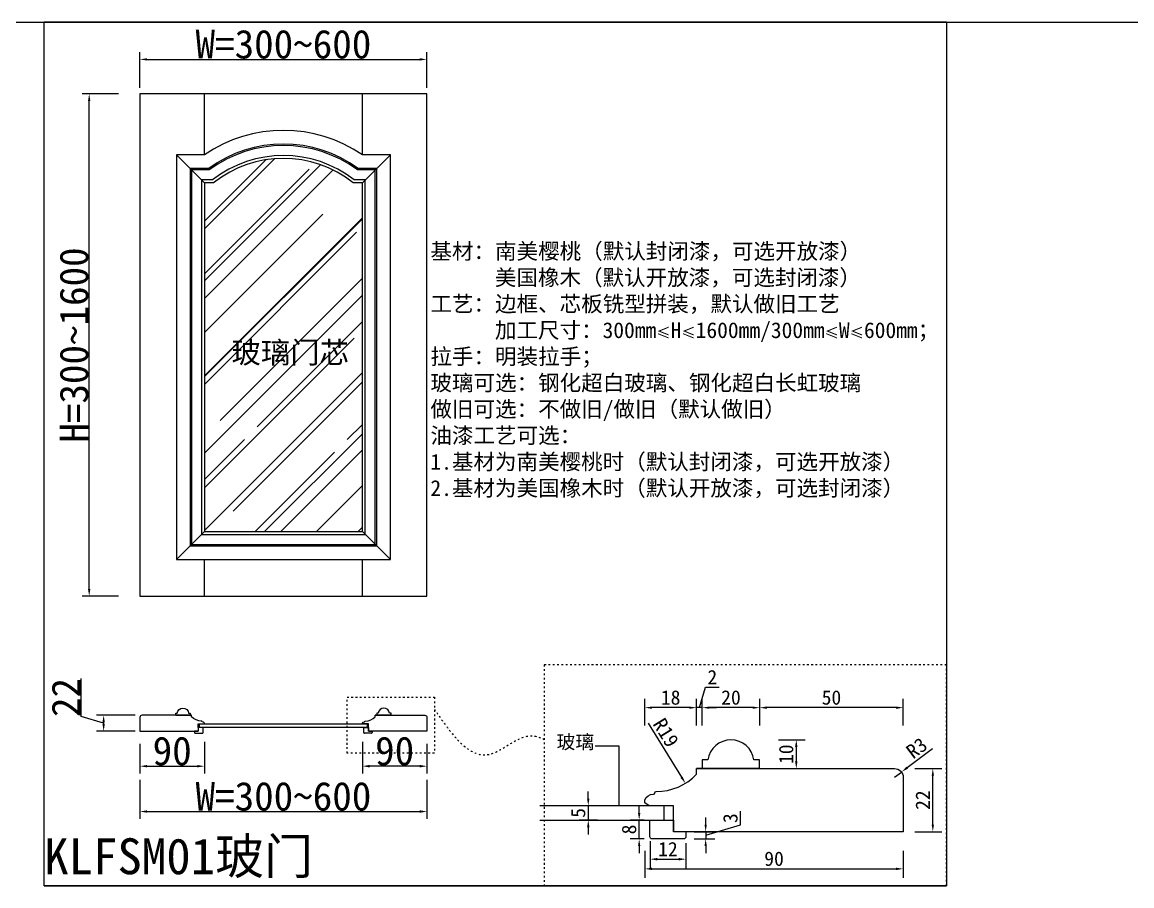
# Model space of a CAD drawing. Header units: millimetres. Extents: x 85186 to 129000, y -77269 to -36327.
# Drawn here: x 86838 to 88384, y -54968 to -53764 of the extents above; entities that cross this region are included whole.
import ezdxf

# ---------------------------------------------------------------- set-up
doc = ezdxf.new("R2010")
doc.units = ezdxf.units.MM
doc.linetypes.add('100', pattern=[30, 12, -18])
doc.layers.add('主色线', color=29, linetype='Continuous', lineweight=5)
doc.layers.add('粗实线', color=7, linetype='Continuous')
doc.styles.add('KLF-1_宋体', font='SimSun.ttf')
doc.styles.get("Standard").update_dxf_attribs({"font": 'SimSun.ttf'})
doc.styles.add('ZB_宋体', font='SimSun.ttf')
doc.dimstyles.new('ZB16-1.0+1倍', dxfattribs={"dimscale": 10, "dimtxt": 2, "dimasz": 0.5, "dimexe": 0.5, "dimexo": 0.625, "dimgap": 0.4, "dimtad": 1, "dimdec": 0, "dimtxsty": 'Standard', "dimblk": 'OBLIQUE', "dimcen": 2.5, "dimclrd": 144, "dimclre": 144, "dimclrt": 4, "dimadec": 0, "dimazin": 0, "dimtfac": 1, "dimtdec": 0, "dimtmove": 1, "dimatfit": 3, "dimfxlon": 1, "dimarcsym": 0})
doc.dimstyles.new('ZB16-1.0+4倍大样', dxfattribs={"dimscale": 10, "dimtxt": 2, "dimasz": 1, "dimexe": 1.25, "dimexo": 0.625, "dimgap": 0.4, "dimtad": 1, "dimdec": 1, "dimlfac": 0.25, "dimtxsty": 'Standard', "dimcen": 2.5, "dimclrd": 144, "dimclre": 144, "dimclrt": 4, "dimadec": 0, "dimazin": 0, "dimtfac": 1, "dimtdec": 1, "dimtmove": 1, "dimatfit": 3, "dimfxlon": 1, "dimarcsym": 0})
doc.dimstyles.new('客来福标注小', dxfattribs={"dimscale": 20, "dimtxt": 2, "dimasz": 0.5, "dimexe": 0.5, "dimexo": 0, "dimgap": 0.05, "dimtad": 1, "dimdec": 0, "dimzin": 0, "dimdsep": 46, "dimtxsty": 'Standard', "dimcen": 0, "dimclrd": 256, "dimclre": 256, "dimclrt": 256, "dimadec": 0, "dimazin": 0, "dimtfac": 1, "dimtdec": 0, "dimtofl": 0, "dimtmove": 1, "dimatfit": 3, "dimfxl": 2.2, "dimfxlon": 1, "dimtolj": 1, "dimtzin": 0, "dimarcsym": 0})

# ---------------------------------------------------------------- blocks, each defined once
blk = doc.blocks.new('*D2555')
at = {"lineweight": -2, "transparency": 16777216}
for p, q in [((86971.9, -53864.4), (86921.2, -53864.4)), ((86931.2, -54554.4), (86931.2, -53874.4)), ((86971.9, -54564.4), (86921.2, -54564.4))]:
    blk.add_line(p, q, dxfattribs=at)
at = {"transparency": 16777216}
for points in [[(86929.5, -53874.4), (86932.9, -53874.4), (86931.2, -53864.4)], [(86929.5, -54554.4), (86932.9, -54554.4), (86931.2, -54564.4)]]:
    blk.add_solid(points, dxfattribs=at)
at = {"layer": 'Defpoints', "color": 0, "transparency": 16777216}
for p in [(86931.2, -53864.4), (86971.9, -53864.4), (86971.9, -54564.4)]:
    blk.add_point(p, dxfattribs=at)
at = {"transparency": 16777216, "insert": (86910.2, -54214.4), "char_height": 40, "attachment_point": 5, "rotation": 90, "style": 'KLF-1_宋体'}
blk.add_mtext('\\A1;H=300~1600', dxfattribs=at)
blk = doc.blocks.new('*D2556')
at = {"lineweight": -2, "transparency": 16777216}
for p, q in [((87001.8, -53855.8), (87001.8, -53806.4)), ((87401.8, -53855.8), (87401.8, -53806.4)), ((87011.8, -53816.4), (87391.8, -53816.4))]:
    blk.add_line(p, q, dxfattribs=at)
at = {"transparency": 16777216}
for points in [[(87011.8, -53814.7), (87011.8, -53818), (87001.8, -53816.4)], [(87391.8, -53814.7), (87391.8, -53818), (87401.8, -53816.4)]]:
    blk.add_solid(points, dxfattribs=at)
at = {"layer": 'Defpoints', "color": 0, "transparency": 16777216}
for p in [(87401.8, -53816.4), (87001.8, -53855.8), (87401.8, -53855.8)]:
    blk.add_point(p, dxfattribs=at)
at = {"transparency": 16777216, "insert": (87201.8, -53795.4), "char_height": 40, "attachment_point": 5, "style": 'KLF-1_宋体'}
blk.add_mtext('\\A1;W=300~600', dxfattribs=at)
blk = doc.blocks.new('*D2565')
at = {"lineweight": -2, "transparency": 16777216}
for p, q in [((87001.8, -54820.6), (87001.8, -54874.6)), ((87401.8, -54820.6), (87401.8, -54874.6)), ((87011.8, -54864.6), (87391.8, -54864.6))]:
    blk.add_line(p, q, dxfattribs=at)
at = {"transparency": 16777216}
for points in [[(87011.8, -54862.9), (87011.8, -54866.3), (87001.8, -54864.6)], [(87391.8, -54862.9), (87391.8, -54866.3), (87401.8, -54864.6)]]:
    blk.add_solid(points, dxfattribs=at)
at = {"layer": 'Defpoints', "color": 0, "transparency": 16777216}
for p in [(87001.8, -54796.6), (87401.8, -54796.6), (87401.8, -54864.6)]:
    blk.add_point(p, dxfattribs=at)
at = {"transparency": 16777216, "insert": (87201.8, -54843.6), "char_height": 40, "attachment_point": 5, "style": 'KLF-1_宋体'}
blk.add_mtext('\\A1;W=300~600', dxfattribs=at)
blk = doc.blocks.new('*D2566')
at = {"lineweight": -2, "transparency": 16777216}
for p, q in [((87311.8, -54767.6), (87311.8, -54811.4)), ((87401.8, -54770.1), (87401.8, -54811.4)), ((87391.8, -54801.4), (87321.8, -54801.4))]:
    blk.add_line(p, q, dxfattribs=at)
at = {"transparency": 16777216}
for points in [[(87321.8, -54799.7), (87321.8, -54803.1), (87311.8, -54801.4)], [(87391.8, -54799.7), (87391.8, -54803.1), (87401.8, -54801.4)]]:
    blk.add_solid(points, dxfattribs=at)
at = {"layer": 'Defpoints', "color": 0, "transparency": 16777216}
for p in [(87311.8, -54767.6), (87401.8, -54770.1), (87311.8, -54801.4)]:
    blk.add_point(p, dxfattribs=at)
at = {"transparency": 16777216, "insert": (87356.8, -54780.4), "char_height": 40, "attachment_point": 5, "style": 'KLF-1_宋体'}
blk.add_mtext('\\A1;90', dxfattribs=at)
blk = doc.blocks.new('*D2567')
at = {"lineweight": -2, "transparency": 16777216}
for p, q in [((87001.8, -54770.1), (87001.8, -54811.4)), ((87091.8, -54767.6), (87091.8, -54811.4)), ((87011.8, -54801.4), (87081.8, -54801.4))]:
    blk.add_line(p, q, dxfattribs=at)
at = {"transparency": 16777216}
for points in [[(87011.8, -54799.7), (87011.8, -54803.1), (87001.8, -54801.4)], [(87081.8, -54799.7), (87081.8, -54803.1), (87091.8, -54801.4)]]:
    blk.add_solid(points, dxfattribs=at)
at = {"layer": 'Defpoints', "color": 0, "transparency": 16777216}
for p in [(87001.8, -54770.1), (87091.8, -54767.6), (87091.8, -54801.4)]:
    blk.add_point(p, dxfattribs=at)
at = {"transparency": 16777216, "insert": (87046.8, -54780.4), "char_height": 40, "attachment_point": 5, "style": 'KLF-1_宋体'}
blk.add_mtext('\\A1;90', dxfattribs=at)
blk = doc.blocks.new('*D2568')
at = {"lineweight": -2, "transparency": 16777216}
for p, q in [((86919.8, -54732.1), (86919.8, -54679.3)), ((86951.3, -54741.5), (86919.8, -54732.1)), ((86995.3, -54730.5), (86941.3, -54730.5)), ((86951.3, -54740.5), (86951.3, -54742.5)), ((86995.3, -54752.5), (86941.3, -54752.5))]:
    blk.add_line(p, q, dxfattribs=at)
at = {"transparency": 16777216}
for points in [[(86949.6, -54740.5), (86953, -54740.5), (86951.3, -54730.5)], [(86949.6, -54742.5), (86953, -54742.5), (86951.3, -54752.5)]]:
    blk.add_solid(points, dxfattribs=at)
at = {"layer": 'Defpoints', "color": 0, "transparency": 16777216}
for p in [(87027.1, -54730.5), (86951.3, -54752.5), (87027.1, -54752.5)]:
    blk.add_point(p, dxfattribs=at)
at = {"transparency": 16777216, "insert": (86898.8, -54705.7), "char_height": 40, "attachment_point": 5, "rotation": 90, "style": 'KLF-1_宋体'}
blk.add_mtext('\\A1;22', dxfattribs=at)
blk = doc.blocks.new('*D2569')
at = {"color": 144, "lineweight": -2, "transparency": 16777216}
for p, q in [((87865.3, -54744.8), (87865.3, -54707.3)), ((88065.3, -54744.8), (88065.3, -54707.3)), ((88055.3, -54719.8), (87875.3, -54719.8))]:
    blk.add_line(p, q, dxfattribs=at)
at = {"color": 144, "transparency": 16777216}
for points in [[(87875.3, -54718.2), (87875.3, -54721.5), (87865.3, -54719.8)], [(88055.3, -54718.2), (88055.3, -54721.5), (88065.3, -54719.8)]]:
    blk.add_solid(points, dxfattribs=at)
at = {"layer": 'Defpoints', "color": 0, "transparency": 16777216}
for p in [(87865.3, -54719.8), (87865.3, -54804.7), (88065.3, -54816.7)]:
    blk.add_point(p, dxfattribs=at)
at = {"color": 4, "transparency": 16777216, "insert": (87965.3, -54705.8), "char_height": 20, "attachment_point": 5}
blk.add_mtext('50', dxfattribs=at)
blk = doc.blocks.new('*D2570')
at = {"color": 144, "lineweight": -2, "transparency": 16777216}
for p, q in [((87785.3, -54744.8), (87785.3, -54707.3)), ((87865.3, -54744.8), (87865.3, -54707.3)), ((87855.3, -54719.8), (87795.3, -54719.8))]:
    blk.add_line(p, q, dxfattribs=at)
at = {"color": 144, "transparency": 16777216}
for points in [[(87795.3, -54718.2), (87795.3, -54721.5), (87785.3, -54719.8)], [(87855.3, -54718.2), (87855.3, -54721.5), (87865.3, -54719.8)]]:
    blk.add_solid(points, dxfattribs=at)
at = {"layer": 'Defpoints', "color": 0, "transparency": 16777216}
for p in [(87785.3, -54719.8), (87785.3, -54798.7), (87865.3, -54804.7)]:
    blk.add_point(p, dxfattribs=at)
at = {"color": 4, "transparency": 16777216, "insert": (87825.3, -54705.8), "char_height": 20, "attachment_point": 5}
blk.add_mtext('20', dxfattribs=at)
blk = doc.blocks.new('*D2571')
at = {"color": 144, "lineweight": -2, "transparency": 16777216}
for p, q in [((87781.3, -54719.8), (87789.8, -54691.3)), ((87789.8, -54691.3), (87808.9, -54691.3)), ((87777.3, -54744.8), (87777.3, -54707.3)), ((87785.3, -54744.8), (87785.3, -54707.3)), ((87767.3, -54719.8), (87757.3, -54719.8)), ((87785.3, -54719.8), (87777.3, -54719.8)), ((87785.3, -54719.8), (87777.3, -54719.8)), ((87795.3, -54719.8), (87805.3, -54719.8))]:
    blk.add_line(p, q, dxfattribs=at)
at = {"color": 144, "transparency": 16777216}
for points in [[(87767.3, -54718.2), (87767.3, -54721.5), (87777.3, -54719.8)], [(87795.3, -54718.2), (87795.3, -54721.5), (87785.3, -54719.8)]]:
    blk.add_solid(points, dxfattribs=at)
at = {"layer": 'Defpoints', "color": 0, "transparency": 16777216}
for p in [(87777.3, -54719.8), (87785.3, -54798.7), (87777.3, -54804.7)]:
    blk.add_point(p, dxfattribs=at)
at = {"color": 4, "transparency": 16777216, "insert": (87799.3, -54677.3), "char_height": 20, "attachment_point": 5}
blk.add_mtext('2', dxfattribs=at)
blk = doc.blocks.new('*D2572')
at = {"color": 144, "lineweight": -2, "transparency": 16777216}
for p, q in [((87705.3, -54744.8), (87705.3, -54707.3)), ((87777.3, -54744.8), (87777.3, -54707.3)), ((87767.3, -54719.8), (87715.3, -54719.8))]:
    blk.add_line(p, q, dxfattribs=at)
at = {"color": 144, "transparency": 16777216}
for points in [[(87715.3, -54718.2), (87715.3, -54721.5), (87705.3, -54719.8)], [(87767.3, -54718.2), (87767.3, -54721.5), (87777.3, -54719.8)]]:
    blk.add_solid(points, dxfattribs=at)
at = {"layer": 'Defpoints', "color": 0, "transparency": 16777216}
for p in [(87705.3, -54719.8), (87777.3, -54804.7), (87705.3, -54850.6)]:
    blk.add_point(p, dxfattribs=at)
at = {"color": 4, "transparency": 16777216, "insert": (87741.3, -54705.8), "char_height": 20, "attachment_point": 5}
blk.add_mtext('18', dxfattribs=at)
blk = doc.blocks.new('*D2573')
at = {"color": 144, "lineweight": -2, "transparency": 16777216}
for p, q in [((87705.3, -54919.5), (87705.3, -54957)), ((88065.3, -54919.5), (88065.3, -54957)), ((87715.3, -54944.5), (88055.3, -54944.5))]:
    blk.add_line(p, q, dxfattribs=at)
at = {"color": 144, "transparency": 16777216}
for points in [[(87715.3, -54942.8), (87715.3, -54946.2), (87705.3, -54944.5)], [(88055.3, -54942.8), (88055.3, -54946.2), (88065.3, -54944.5)]]:
    blk.add_solid(points, dxfattribs=at)
at = {"layer": 'Defpoints', "color": 0, "transparency": 16777216}
for p in [(87705.3, -54882.6), (88065.3, -54892.7), (88065.3, -54944.5)]:
    blk.add_point(p, dxfattribs=at)
at = {"color": 4, "transparency": 16777216, "insert": (87885.3, -54930.5), "char_height": 20, "attachment_point": 5}
blk.add_mtext('90', dxfattribs=at)
blk = doc.blocks.new('*D2574')
at = {"color": 144, "lineweight": -2, "transparency": 16777216}
for p, q in [((88081.5, -54804.7), (88119, -54804.7)), ((88106.5, -54882.7), (88106.5, -54814.7)), ((88081.5, -54892.7), (88119, -54892.7))]:
    blk.add_line(p, q, dxfattribs=at)
at = {"color": 144, "transparency": 16777216}
for points in [[(88104.9, -54814.7), (88108.2, -54814.7), (88106.5, -54804.7)], [(88104.9, -54882.7), (88108.2, -54882.7), (88106.5, -54892.7)]]:
    blk.add_solid(points, dxfattribs=at)
at = {"layer": 'Defpoints', "color": 0, "transparency": 16777216}
for p in [(88037.5, -54804.7), (88106.5, -54804.7), (88065.3, -54892.7)]:
    blk.add_point(p, dxfattribs=at)
at = {"color": 4, "transparency": 16777216, "insert": (88092.5, -54848.7), "char_height": 20, "attachment_point": 5, "rotation": 90}
blk.add_mtext('22', dxfattribs=at)
blk = doc.blocks.new('_Oblique')
at = {"color": 0, "linetype": 'ByBlock', "lineweight": -2}
blk.add_line((-0.5, -0.5), (0.5, 0.5), dxfattribs=at)
blk = doc.blocks.new('*D2575')
at = {"color": 144, "lineweight": -2, "transparency": 16777216}
for p, q in [((88106, -54777.2), (88070.9, -54803.5)), ((88053.3, -54816.7), (88062.9, -54809.5))]:
    blk.add_line(p, q, dxfattribs=at)
at = {"color": 144, "transparency": 16777216}
blk.add_solid([(88069.9, -54802.1), (88071.9, -54804.8), (88062.9, -54809.5)], dxfattribs=at)
at = {"layer": 'Defpoints', "color": 0, "transparency": 16777216}
for p in [(88053.3, -54816.7), (88062.9, -54809.5)]:
    blk.add_point(p, dxfattribs=at)
at = {"color": 4, "transparency": 16777216, "insert": (88084.1, -54776.1), "char_height": 20, "attachment_point": 5, "rotation": 36.8316}
blk.add_mtext('R3', dxfattribs=at)
blk = doc.blocks.new('*D2576')
at = {"color": 144, "lineweight": -2, "transparency": 16777216}
for p, q in [((87891.3, -54764.7), (87928.8, -54764.7)), ((87916.3, -54774.7), (87916.3, -54794.7)), ((87891.3, -54804.7), (87928.8, -54804.7))]:
    blk.add_line(p, q, dxfattribs=at)
at = {"color": 144, "transparency": 16777216}
for points in [[(87914.6, -54774.7), (87918, -54774.7), (87916.3, -54764.7)], [(87914.6, -54794.7), (87918, -54794.7), (87916.3, -54804.7)]]:
    blk.add_solid(points, dxfattribs=at)
at = {"layer": 'Defpoints', "color": 0, "transparency": 16777216}
for p in [(87825.3, -54764.7), (87821.3, -54804.7), (87916.3, -54804.7)]:
    blk.add_point(p, dxfattribs=at)
at = {"color": 4, "transparency": 16777216, "insert": (87902.3, -54784.7), "char_height": 20, "attachment_point": 5, "rotation": 90}
blk.add_mtext('10', dxfattribs=at)
blk = doc.blocks.new('*D2577')
at = {"color": 144, "lineweight": -2, "transparency": 16777216}
for p, q in [((87626.5, -54846.5), (87626.5, -54836.5)), ((87631.2, -54856.5), (87614, -54856.5)), ((87626.5, -54856.5), (87626.5, -54876.5)), ((87639.3, -54876.5), (87614, -54876.5)), ((87626.5, -54886.5), (87626.5, -54896.5))]:
    blk.add_line(p, q, dxfattribs=at)
at = {"color": 144, "transparency": 16777216}
for points in [[(87624.8, -54846.5), (87628.2, -54846.5), (87626.5, -54856.5)], [(87624.8, -54886.5), (87628.2, -54886.5), (87626.5, -54876.5)]]:
    blk.add_solid(points, dxfattribs=at)
at = {"layer": 'Defpoints', "color": 0, "transparency": 16777216}
for p in [(87637.4, -54856.5), (87626.5, -54876.5), (87645.5, -54876.5)]:
    blk.add_point(p, dxfattribs=at)
at = {"color": 4, "transparency": 16777216, "insert": (87612.5, -54866.5), "char_height": 20, "attachment_point": 5, "rotation": 90}
blk.add_mtext('5', dxfattribs=at)
blk = doc.blocks.new('*D2578')
at = {"color": 144, "lineweight": -2, "transparency": 16777216}
blk.add_line((87710.1, -54741.4), (87756.6, -54816.8), dxfattribs=at)
at = {"color": 144, "transparency": 16777216}
blk.add_solid([(87758, -54815.9), (87755.1, -54817.7), (87761.8, -54825.3)], dxfattribs=at)
at = {"layer": 'Defpoints', "color": 0, "transparency": 16777216}
for p in [(87722.5, -54761.6), (87761.8, -54825.3)]:
    blk.add_point(p, dxfattribs=at)
at = {"color": 4, "transparency": 16777216, "insert": (87734.7, -54754.7), "char_height": 20, "attachment_point": 5, "rotation": 301.665}
blk.add_mtext('R19', dxfattribs=at)
blk = doc.blocks.new('*D2579')
at = {"color": 144, "lineweight": -2, "transparency": 16777216}
for p, q in [((87712.5, -54906), (87712.5, -54943.5)), ((87762.6, -54908.5), (87762.6, -54943.5)), ((87722.5, -54931), (87752.6, -54931))]:
    blk.add_line(p, q, dxfattribs=at)
at = {"color": 144, "transparency": 16777216}
for points in [[(87722.5, -54929.3), (87722.5, -54932.7), (87712.5, -54931)], [(87752.6, -54929.3), (87752.6, -54932.7), (87762.6, -54931)]]:
    blk.add_solid(points, dxfattribs=at)
at = {"layer": 'Defpoints', "color": 0, "transparency": 16777216}
for p in [(87712.5, -54897.7), (87762.6, -54902.3), (87762.6, -54931)]:
    blk.add_point(p, dxfattribs=at)
at = {"color": 4, "transparency": 16777216, "insert": (87737.5, -54917), "char_height": 20, "attachment_point": 5}
blk.add_mtext('12', dxfattribs=at)
blk = doc.blocks.new('*D2580')
at = {"color": 144, "lineweight": -2, "transparency": 16777216}
for p, q in [((87790.1, -54882.7), (87790.1, -54872.7)), ((87838.6, -54883.2), (87838.6, -54864.3)), ((87773.8, -54892.7), (87802.6, -54892.7)), ((87790.1, -54897.7), (87838.6, -54883.2)), ((87790.1, -54892.7), (87790.1, -54902.8)), ((87790.1, -54892.7), (87790.1, -54902.8)), ((87773.8, -54902.8), (87802.6, -54902.8)), ((87790.1, -54912.8), (87790.1, -54922.8))]:
    blk.add_line(p, q, dxfattribs=at)
at = {"color": 144, "transparency": 16777216}
for points in [[(87788.4, -54882.7), (87791.7, -54882.7), (87790.1, -54892.7)], [(87788.4, -54912.8), (87791.7, -54912.8), (87790.1, -54902.8)]]:
    blk.add_solid(points, dxfattribs=at)
at = {"layer": 'Defpoints', "color": 0, "transparency": 16777216}
for p in [(87767.6, -54892.7), (87767.6, -54902.8), (87790.1, -54902.8)]:
    blk.add_point(p, dxfattribs=at)
at = {"color": 4, "transparency": 16777216, "insert": (87824.6, -54873.8), "char_height": 20, "attachment_point": 5, "rotation": 90}
blk.add_mtext('3', dxfattribs=at)
blk = doc.blocks.new('*D2581')
at = {"color": 144, "lineweight": -2, "transparency": 16777216}
for p, q in [((87697.4, -54866.5), (87697.4, -54856.5)), ((87704.2, -54876.5), (87684.9, -54876.5)), ((87697.4, -54902.8), (87697.4, -54876.5)), ((87704.2, -54902.8), (87684.9, -54902.8)), ((87697.4, -54912.8), (87697.4, -54922.8))]:
    blk.add_line(p, q, dxfattribs=at)
at = {"color": 144, "transparency": 16777216}
for points in [[(87695.8, -54866.5), (87699.1, -54866.5), (87697.4, -54876.5)], [(87695.8, -54912.8), (87699.1, -54912.8), (87697.4, -54902.8)]]:
    blk.add_solid(points, dxfattribs=at)
at = {"layer": 'Defpoints', "color": 0, "transparency": 16777216}
for p in [(87697.4, -54876.5), (87710.5, -54876.5), (87710.5, -54902.8)]:
    blk.add_point(p, dxfattribs=at)
at = {"color": 4, "transparency": 16777216, "insert": (87683.4, -54889.6), "char_height": 20, "attachment_point": 5, "rotation": 90}
blk.add_mtext('8', dxfattribs=at)

msp = doc.modelspace()

# ---------------------------------------------------------------- hatches: boundary and pattern name
at = {"layer": '主色线'}
h = msp.add_hatch(dxfattribs=at)
h.set_pattern_fill('AR-RROOF', color=4, scale=3, angle=45, style=0)
h.set_pattern_definition([(45, (-33391.63, -110729.504), (64.657844, 172.420918), [1143, -152.4, 381, -76.2]), (45, (-33346.91, -110630.9), (-125.54398, 17.78091), [228.6, -25.146, 457.2, -57.15]), (45, (-33410.49, -110656.764), (244.083361, 316.28462), [609.6, -106.68, 304.8, -76.2])])
edge = h.paths.add_edge_path()
edge.add_arc((87201.768, -54110.404), 156.049, 51.468524, 128.531476)
edge.add_line((87104.558, -53988.332), (87091.768, -53988.332))
edge.add_line((87091.768, -53988.332), (87091.768, -54474.355))
edge.add_line((87091.768, -54474.355), (87311.768, -54474.355))
edge.add_line((87311.768, -54474.355), (87311.768, -53988.332))
edge.add_line((87311.768, -53988.332), (87298.978, -53988.332))

# ---------------------------------------------------------------- linework, layer by layer
for p, q in [((85318.615, -53764.496), (128999.726, -53764.496)), ((88125.617, -53764.496), (86868.492, -53764.496)), ((86868.492, -53764.496), (88125.617, -53764.496)), ((87414.277, -53764.496), (87083.118, -53764.496)), ((87552.386, -53764.496), (87414.277, -53764.496)), ((87414.277, -53764.496), (87891.415, -53764.496)), ((87891.415, -53764.496), (87552.386, -53764.496)), ((88125.617, -53764.496), (87891.415, -53764.496)), ((88125.617, -53764.496), (87891.415, -53764.496)), ((87091.768, -53949.332), (87091.768, -53864.355)), ((87311.768, -53949.332), (87311.768, -53864.355)), ((87052.768, -53949.332), (87052.768, -54513.355)), ((87091.768, -53949.332), (87052.768, -53949.332)), ((87350.768, -53949.332), (87311.768, -53949.332)), ((87350.768, -54513.355), (87350.768, -53949.332)), ((87071.768, -53968.332), (87071.768, -54494.355)), ((87097.802, -53968.332), (87071.768, -53968.332)), ((87331.768, -53968.332), (87305.734, -53968.332)), ((87331.768, -54494.355), (87331.768, -53968.332)), ((87091.768, -53988.332), (87091.768, -54474.355)), ((87104.558, -53988.332), (87091.768, -53988.332)), ((87311.768, -53988.332), (87298.978, -53988.332)), ((87311.768, -54474.355), (87311.768, -53988.332)), ((87091.768, -54474.355), (87311.768, -54474.355)), ((87071.768, -54494.355), (87331.768, -54494.355)), ((87052.768, -54513.355), (87350.768, -54513.355)), ((87091.768, -54564.355), (87091.768, -54513.355)), ((87311.768, -54564.355), (87311.768, -54513.355)), ((87089.807, -54747.467), (87083.068, -54747.467)), ((87083.068, -54747.467), (87083.068, -54752.518)), ((87089.807, -54754.518), (87089.807, -54747.467)), ((87313.729, -54754.518), (87313.729, -54747.467)), ((87313.729, -54747.467), (87320.468, -54747.467)), ((87320.468, -54747.467), (87320.468, -54752.518)), ((86868.492, -54968.119), (88125.617, -54968.119))]:
    msp.add_line(p, q)
at = {"color": 0}
for p, q in [((86868.492, -54968.119), (86868.492, -53764.496)), ((87083.068, -54752.518), (87078.068, -54752.518)), ((87078.068, -54752.518), (87078.068, -54754.518)), ((87079.068, -54755.518), (87088.807, -54755.518)), ((87324.468, -54755.518), (87314.729, -54755.518)), ((87320.468, -54752.518), (87325.468, -54752.518)), ((87325.468, -54752.518), (87325.468, -54754.518))]:
    msp.add_line(p, q, dxfattribs=at)
at = {"color": 3}
for q in [(86868.492, -53764.496), (88125.617, -54968.119)]:
    msp.add_line((88125.617, -53764.496), q, dxfattribs=at)
at = {"color": 250}
for p, q in [((87091.768, -53988.332), (87052.768, -53949.332)), ((87311.768, -53988.332), (87350.768, -53949.332)), ((87073.768, -53970.332), (87073.768, -54492.355)), ((87098.458, -53970.332), (87073.768, -53970.332)), ((87329.768, -53970.332), (87305.078, -53970.332)), ((87329.768, -54492.355), (87329.768, -53970.332)), ((87087.768, -53984.332), (87087.768, -54478.355)), ((87103.17, -53984.332), (87087.768, -53984.332)), ((87315.768, -53984.332), (87300.366, -53984.332)), ((87315.768, -54478.355), (87315.768, -53984.332)), ((87073.768, -54492.355), (87329.768, -54492.355)), ((87087.768, -54478.355), (87315.768, -54478.355))]:
    msp.add_line(p, q, dxfattribs=at)
at = {"color": 2}
for p, q in [((87705.266, -54852.466), (87705.266, -54848.771)), ((87711.266, -54856.466), (87705.266, -54852.466)), ((87745.266, -54856.466), (87711.266, -54856.466)), ((87745.266, -54892.67), (87745.266, -54856.466))]:
    msp.add_line(p, q, dxfattribs=at)
at = {"color": 0}
msp.add_lwpolyline([(86868.492, -53764.496), (88125.617, -53764.496), (88125.617, -54968.119), (86868.492, -54968.119)], close=True, dxfattribs=at)
msp.add_lwpolyline([(87001.768, -54564.355), (87401.768, -54564.355), (87401.768, -53864.355), (87001.768, -53864.355)], close=True)
for points in [[(87091.768, -54474.355), (87052.768, -54513.355)], [(87350.768, -54513.355), (87311.768, -54474.355)], [(87051.768, -54730.518), (87073.768, -54730.518)], [(87351.768, -54730.518), (87329.768, -54730.518)], [(87083.068, -54742.467), (87090.268, -54742.467), (87091.768, -54742.008), (87091.768, -54741.544)], [(87083.068, -54747.467), (87083.068, -54742.467)], [(87320.468, -54742.467), (87313.268, -54742.467), (87311.768, -54741.908), (87311.768, -54741.544)], [(87320.468, -54752.518), (87320.468, -54742.467)]]:
    msp.add_lwpolyline(points)
at = {"color": 251, "linetype": '100', "ltscale": 0.2}
for points in [[(88125.617, -54660.258), (87565.082, -54660.258), (87565.082, -54968.119), (88125.617, -54968.119)], [(87290.366, -54705.135), (87412.037, -54705.135), (87412.037, -54783.409), (87290.366, -54783.409)]]:
    msp.add_lwpolyline(points, close=True, dxfattribs=at)
for points in [[(87053.768, -54727.518, -0.875), (87069.768, -54727.518), (87071.768, -54727.518), (87071.768, -54730.518), (87051.768, -54730.518), (87051.768, -54727.518)], [(87349.768, -54727.518, 0.875), (87333.768, -54727.518), (87331.768, -54727.518), (87331.768, -54730.518), (87351.768, -54730.518), (87351.768, -54727.518)]]:
    msp.add_lwpolyline(points, format="xyb", close=True)
for points in [[(87091.768, -54742.008), (87091.768, -54741.467, 0.32493585), (87088.768, -54739.467), (87088.768, -54739.467, -0.41421356), (87088.268, -54738.967), (87088.268, -54738.967, 0.41421356), (87087.768, -54738.467), (87087.768, -54738.467, -0.21232914), (87073.768, -54732.518), (87073.768, -54730.518), (87004.768, -54730.518, 0.41421356), (87001.768, -54733.518), (87001.768, -54752.518), (87083.068, -54752.518)], [(87311.768, -54741.908), (87311.768, -54741.467, -0.32493585), (87314.768, -54739.467), (87314.768, -54739.467, 0.41421356), (87315.268, -54738.967), (87315.268, -54738.967, -0.41421356), (87315.768, -54738.467), (87315.768, -54738.467, 0.21232914), (87329.768, -54732.518), (87329.768, -54730.518), (87398.768, -54730.518, -0.41421356), (87401.768, -54733.518), (87401.768, -54752.518), (87320.468, -54752.518)]]:
    msp.add_lwpolyline(points, format="xyb")
at = {"color": 4}
msp.add_lwpolyline([(87085.068, -54747.467), (87085.068, -54742.467), (87318.468, -54742.467), (87318.468, -54747.467)], close=True, dxfattribs=at)
at = {"color": 2}
msp.add_lwpolyline([(87857.266, -54792.67, 0.875), (87793.266, -54792.67), (87785.266, -54792.67), (87785.266, -54804.67), (87865.266, -54804.67), (87865.266, -54792.67)], format="xyb", close=True, dxfattribs=at)
for points in [[(87705.266, -54850.619), (87705.266, -54848.466, -0.32493585), (87717.266, -54840.466), (87717.266, -54840.466, 0.41421356), (87719.266, -54838.466), (87719.266, -54838.466, -0.41421356), (87721.266, -54836.466), (87721.266, -54836.466, 0.21232914), (87777.266, -54812.67), (87777.266, -54804.67), (88053.266, -54804.67, -0.41421356), (88065.266, -54816.67), (88065.266, -54892.67), (87745.266, -54892.67)], [(87762.563, -54892.67), (87762.563, -54899.779, -0.41421356), (87759.563, -54902.779), (87715.484, -54902.779, -0.41421356), (87712.484, -54899.779), (87712.484, -54876.466), (87745.266, -54876.466), (87745.266, -54892.704)]]:
    msp.add_lwpolyline(points, format="xyb", dxfattribs=at)
msp.add_lwpolyline([(87865.266, -54804.67), (87777.266, -54804.67)], dxfattribs=at)
at = {"color": 4}
msp.add_lwpolyline([(87558.962, -54876.466), (87732.066, -54876.466), (87732.066, -54856.466), (87558.962, -54856.466)], dxfattribs=at)
for radius, start, end in [(195.049, 55.669872, 124.330128), (176.049, 53.804009, 126.195991), (156.049, 51.468524, 128.531476)]:
    msp.add_arc((87201.768, -54110.404), radius, start, end)
at = {"color": 250}
for radius, start, end in [(174.049, 53.58939, 126.41061), (160.049, 51.971808, 128.028192)]:
    msp.add_arc((87201.768, -54110.404), radius, start, end, dxfattribs=at)
at = {"color": 0}
for centre, start, end in [((87079.068, -54754.518), 180, 270), ((87088.807, -54754.518), 270, 0), ((87314.729, -54754.518), 180, 270), ((87324.468, -54754.518), 270, 0)]:
    msp.add_arc(centre, 1, start, end, dxfattribs=at)
at = {"color": 251, "linetype": '100', "ltscale": 0.2}
msp.add_open_spline([(87412.037, -54721.794), (87436.12, -54757.541), (87474.785, -54812.232), (87533.195, -54753.709), (87557.994, -54760.474), (87565.082, -54764.151)], degree=3, knots=[3.6326178, 3.6326178, 3.6326178, 3.6326178, 104.12393614, 163.86704004, 188.21827368, 188.21827368, 188.21827368, 188.21827368], dxfattribs=at)

# ---------------------------------------------------------------- texts
at = {"lineweight": 25, "attachment_point": 1}
for s, insert, char_height, width, style in [('基材：南美樱桃（默认封闭漆，可选开放漆）\\P      美国橡木（默认开放漆，可选封闭漆）\\P工艺：边框、芯板铣型拼装，默认做旧工艺\\P      加工尺寸：300mm{\\H0.6667x;≤}H{\\H0.6667x;≤}1600mm/300mm{\\H0.6667x;≤\\H1.5x;W\\H0.6667x;≤\\H1.5x;600mm}；\\P拉手：明装拉手；\\P玻璃可选：钢化超白玻璃、钢化超白长虹玻璃\\P做旧可选：不做旧/做旧（默认做旧）\\P油漆工艺可选：\\P1.基材为南美樱桃时（默认封闭漆，可选开放漆）\\P2.基材为美国橡木时（默认开放漆，可选封闭漆）', (87406.584, -54072.707), 22, 722.3022, 'ZB_宋体'), ('KLFSM01玻门', (86868.492, -54901.918), 50, 6766.6201, 'KLF-1_宋体')]:
    msp.add_mtext(s, dxfattribs=dict(at, insert=insert, char_height=char_height, width=width, style=style))
at = {"color": 2, "insert": (87109.053, -54209.878), "char_height": 30, "width": 337.50801, "attachment_point": 1}
msp.add_mtext('{\\fSimSun|b0|i0|c134|p2; 玻璃门芯}', dxfattribs=at)
at = {"layer": '粗实线', "insert": (87634.74, -54758.018), "char_height": 19.2, "width": 164.2076, "attachment_point": 3}
msp.add_mtext('{\\fSimSun|b0|i0|c134|p2;玻璃}', dxfattribs=at)

# ---------------------------------------------------------------- dimensions: what is measured, and where the dimension line sits
at = {"color": 0}
dim = msp.add_linear_dim(base=(87401.768, -53816.381), p1=(87001.768, -53855.844), p2=(87401.768, -53855.844), text='W=300~600', dimstyle='客来福标注小', override={"dimtxsty": 'KLF-1_宋体'}, dxfattribs=at)
dim.commit()
dim.dimension.update_dxf_attribs({"geometry": '*D2556', "text_midpoint": (87201.768, -53795.381)})
dim = msp.add_linear_dim(base=(86931.202, -53864.355), p1=(86971.879, -54564.355), p2=(86971.879, -53864.355), angle=90, text='H=300~1600', dimstyle='客来福标注小', override={"dimtxsty": 'KLF-1_宋体'}, dxfattribs=at)
dim.commit()
dim.dimension.update_dxf_attribs({"geometry": '*D2555', "text_midpoint": (86910.202, -54214.355)})
for base, p1, p2, angle, picture, middle in [((86951.297, -54752.518), (87027.066, -54730.518), (87027.066, -54752.518), 90, '*D2568', (86898.797, -54731.068)), ((87311.768, -54801.385), (87401.768, -54770.109), (87311.768, -54767.583), 180, '*D2566', (87356.768, -54780.385))]:
    dim = msp.add_linear_dim(base=base, p1=p1, p2=p2, angle=angle, dimstyle='客来福标注小', override={"dimtxsty": 'KLF-1_宋体'}, dxfattribs=at)
    dim.commit()
    dim.dimension.update_dxf_attribs({"geometry": picture, "text_midpoint": middle})
at = {"color": 2}
for base, p1, p2, angle, picture, middle in [((87777.266, -54719.827), (87785.266, -54798.67), (87777.266, -54804.67), 180, '*D2571', (87793.816, -54677.327)), ((87705.266, -54719.827), (87777.266, -54804.67), (87705.266, -54850.619), 180, '*D2572', (87741.266, -54705.827)), ((87785.266, -54719.827), (87865.266, -54804.67), (87785.266, -54798.67), 180, '*D2570', (87825.266, -54705.827)), ((87865.266, -54719.827), (88065.266, -54816.67), (87865.266, -54804.67), 180, '*D2569', (87965.266, -54705.827)), ((87916.309, -54804.67), (87825.266, -54764.67), (87821.266, -54804.67), 90, '*D2576', (87902.309, -54784.67)), ((88106.549, -54804.67), (88065.266, -54892.67), (88037.496, -54804.67), 90, '*D2574', (88092.549, -54848.67)), ((87626.508, -54876.466), (87637.434, -54856.466), (87645.514, -54876.466), 90, '*D2577', (87612.508, -54866.466)), ((88065.266, -54944.508), (87705.266, -54882.568), (88065.266, -54892.67), 180, '*D2573', (87885.266, -54930.508))]:
    dim = msp.add_linear_dim(base=base, p1=p1, p2=p2, angle=angle, dimstyle='ZB16-1.0+4倍大样', dxfattribs=at)
    dim.commit()
    dim.dimension.update_dxf_attribs({"geometry": picture, "text_midpoint": middle})
dim = msp.add_radius_dim(center=(87722.511, -54761.605), mpoint=(87761.815, -54825.331), text='R19', dimstyle='ZB16-1.0+4倍大样', dxfattribs=at)
dim.commit()
dim.dimension.update_dxf_attribs({"geometry": '*D2578', "text_midpoint": (87722.794, -54762.063), "dimtype": 164})
at = {"color": 0}
dim = msp.add_linear_dim(base=(87091.768, -54801.385), p1=(87001.768, -54770.109), p2=(87091.768, -54767.583), dimstyle='客来福标注小', override={"dimtxsty": 'KLF-1_宋体'}, dxfattribs=at)
dim.commit()
dim.dimension.update_dxf_attribs({"geometry": '*D2567', "text_midpoint": (87046.768, -54780.385)})
at = {"color": 2}
dim = msp.add_radius_dim(center=(88053.266, -54816.67), mpoint=(88062.871, -54809.476), dimstyle='ZB16-1.0+4倍大样', dxfattribs=at)
dim.commit()
dim.dimension.update_dxf_attribs({"geometry": '*D2575', "text_midpoint": (88084.062, -54776.114)})
at = {"color": 0}
dim = msp.add_linear_dim(base=(87401.768, -54864.603), p1=(87001.768, -54796.569), p2=(87401.768, -54796.569), text='W=300~600', dimstyle='客来福标注小', override={"dimtxsty": 'KLF-1_宋体'}, dxfattribs=at)
dim.commit()
dim.dimension.update_dxf_attribs({"geometry": '*D2565', "text_midpoint": (87201.768, -54864.603), "dimtype": 160})
at = {"color": 2}
for base, p1, p2, text, picture, middle in [((87697.427, -54876.466), (87710.49, -54902.779), (87710.49, -54876.466), '8', '*D2581', (87683.427, -54889.623)), ((87790.075, -54902.779), (87767.578, -54892.67), (87767.578, -54902.779), '3', '*D2580', (87824.575, -54879.174))]:
    dim = msp.add_linear_dim(base=base, p1=p1, p2=p2, angle=90, text=text, dimstyle='ZB16-1.0+4倍大样', dxfattribs=at)
    dim.commit()
    dim.dimension.update_dxf_attribs({"geometry": picture, "text_midpoint": middle})
dim = msp.add_linear_dim(base=(87762.563, -54930.987), p1=(87712.484, -54897.718), p2=(87762.563, -54902.265), text='12', dimstyle='ZB16-1.0+4倍大样', dxfattribs=at)
dim.commit()
dim.dimension.update_dxf_attribs({"geometry": '*D2579', "text_midpoint": (87737.523, -54916.987)})

# ---------------------------------------------------------------- leaders
msp.add_leader([(87669.447, -54856.466), (87669.447, -54773.515), (87635.873, -54773.515)], dimstyle='ZB16-1.0+1倍', override={"dimgap": 0.4, "dimtad": 0}, dxfattribs=at)

doc.saveas('drawing.dxf')
